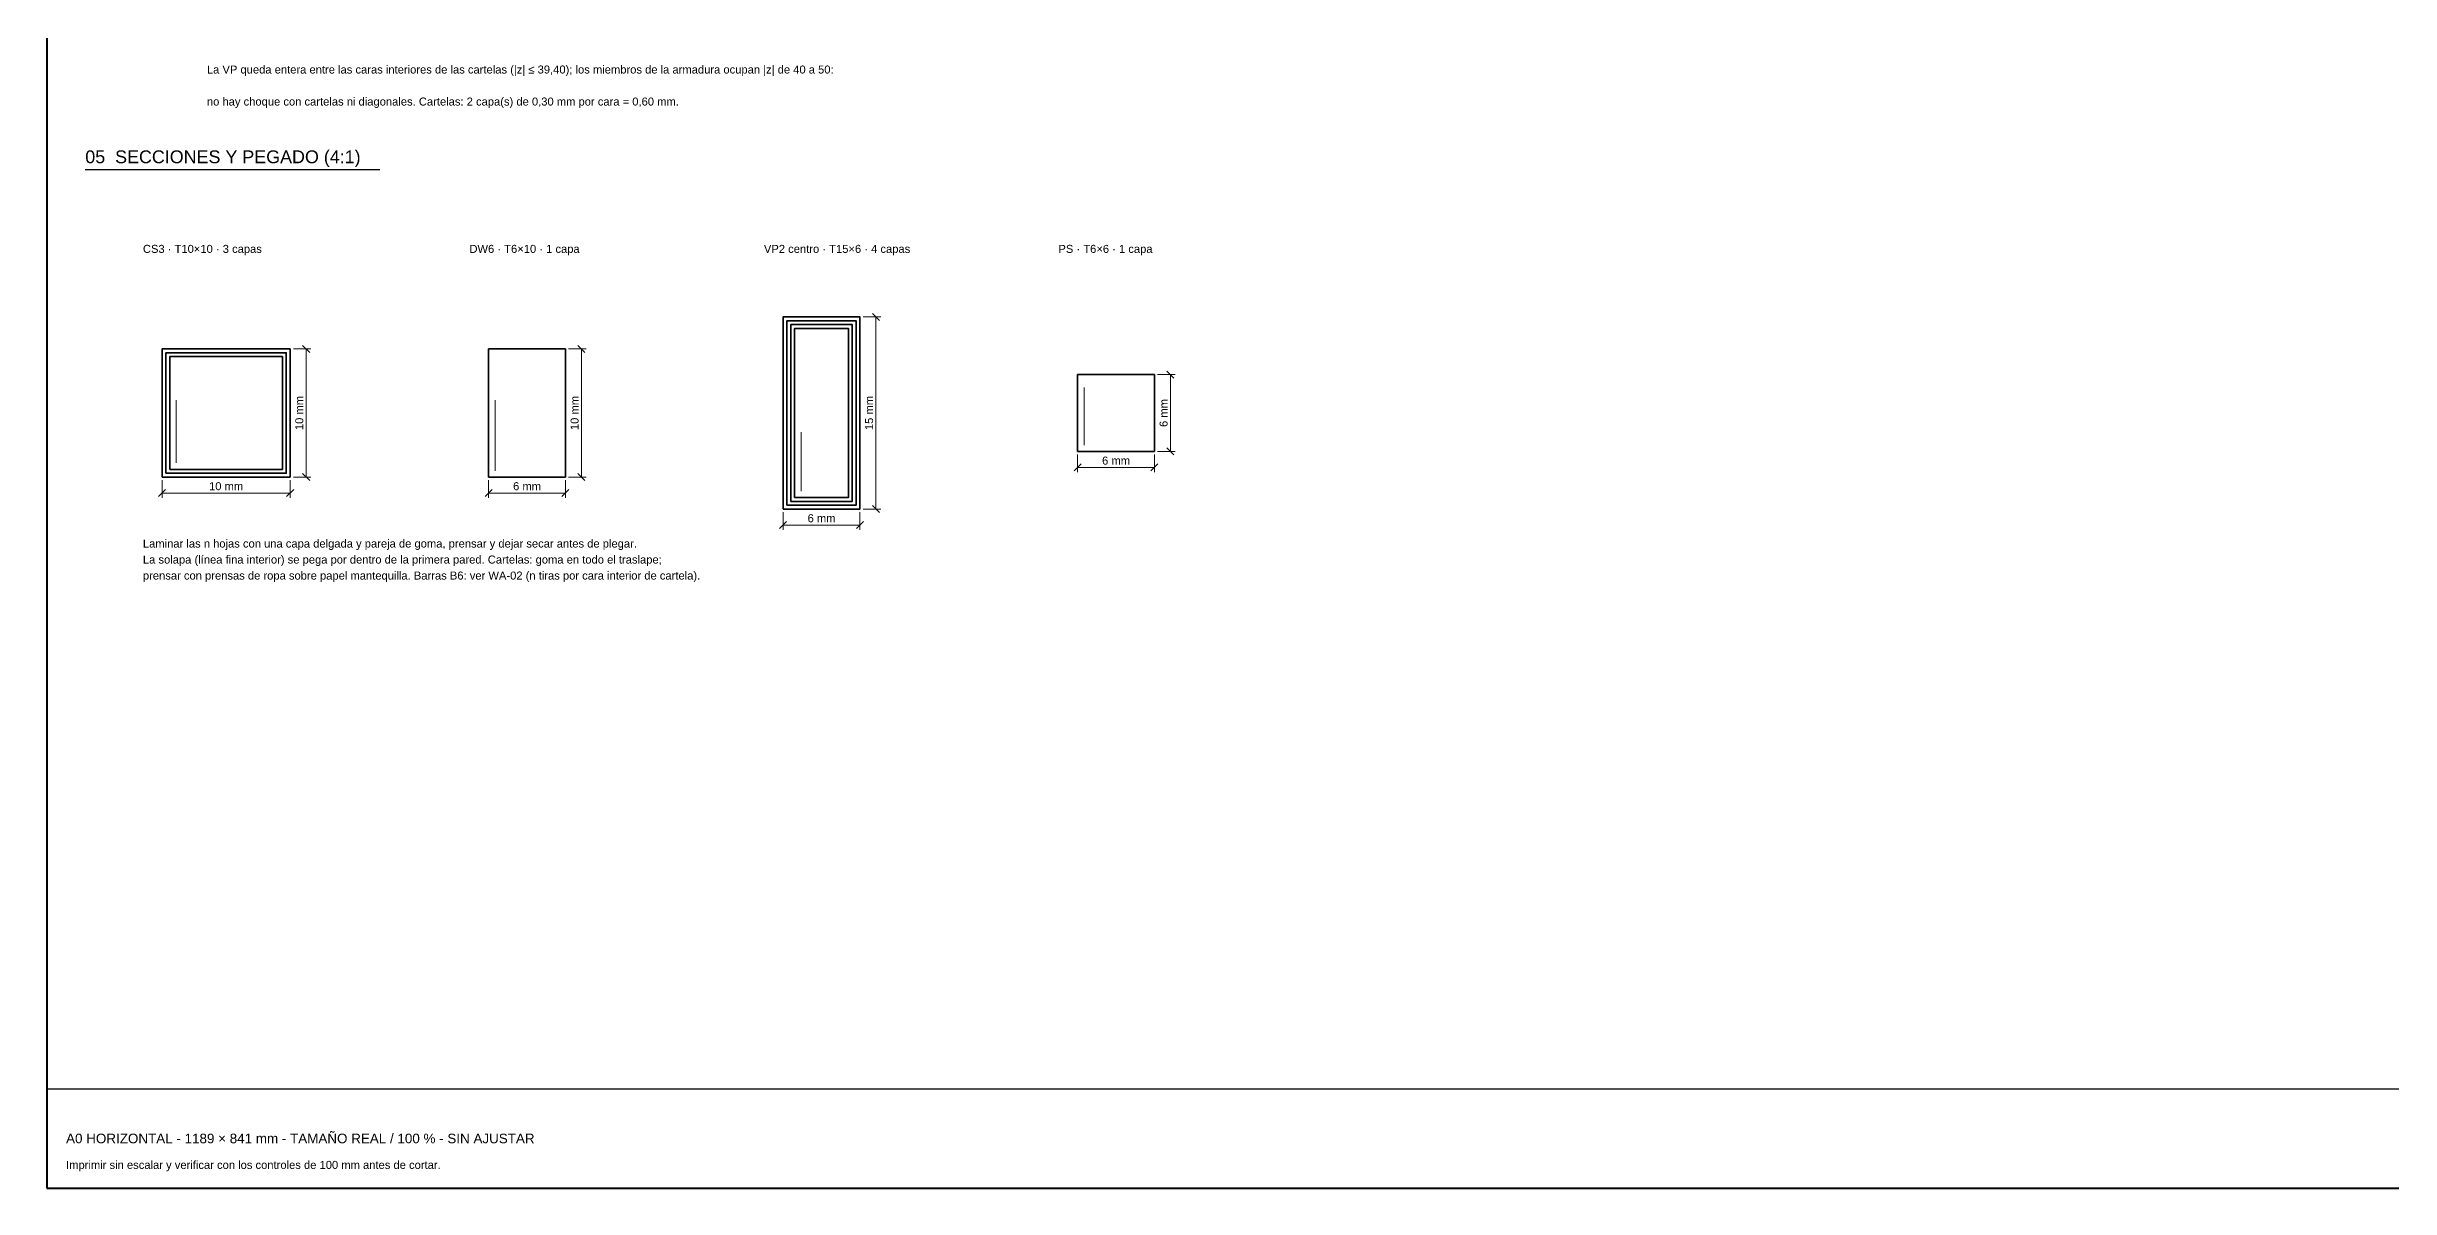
# Model space of a CAD drawing. Header units: millimetres. Extents: x 10 to 1179, y 10 to 831.
# Drawn here: x 10 to 742, y 10 to 366 of the extents above; entities that cross this region are included whole.
import ezdxf

# ---------------------------------------------------------------- set-up
doc = ezdxf.new("R2010")
doc.units = ezdxf.units.MM
for name, color, linetype, lineweight in [('CAJETIN', 7, 'CONTINUOUS', 30), ('COTA', 7, 'CONTINUOUS', 13), ('MARCO', 7, 'CONTINUOUS', 40), ('TEXTO', 7, 'CONTINUOUS', 18), ('VISTA', 7, 'CONTINUOUS', 35), ('VISTA_FINA', 7, 'CONTINUOUS', 18)]:
    doc.layers.add(name, color=color, linetype=linetype, lineweight=lineweight)
doc.styles.add('PLANO', font='arial.ttf')

msp = doc.modelspace()

# ---------------------------------------------------------------- linework, layer by layer
at = {"layer": 'CAJETIN'}
for p, q in [((22, 328), (114, 328)), ((10, 41), (850, 41))]:
    msp.add_line(p, q, dxfattribs=at)
at = {"layer": 'COTA'}
for p, q in [((265, 282), (270.5, 282)), ((270.1, 280.9), (267.9, 283.1)), ((269, 222), (269, 282)), ((87, 272), (92.5, 272)), ((92.1, 270.9), (89.9, 273.1)), ((91, 232), (91, 272)), ((173, 272), (178.5, 272)), ((178.1, 270.9), (175.9, 273.1)), ((177, 232), (177, 272)), ((357, 264), (362.5, 264)), ((362.1, 262.9), (359.9, 265.1)), ((361, 240), (361, 264)), ((330.9, 233.9), (333.1, 236.1)), ((332, 239), (332, 233.5)), ((332, 235), (356, 235)), ((354.9, 233.9), (357.1, 236.1)), ((356, 239), (356, 233.5)), ((357, 240), (362.5, 240)), ((362.1, 238.9), (359.9, 241.1)), ((44.9, 225.9), (47.1, 228.1)), ((46, 231), (46, 225.5)), ((46, 227), (86, 227)), ((84.9, 225.9), (87.1, 228.1)), ((86, 231), (86, 225.5)), ((87, 232), (92.5, 232)), ((92.1, 230.9), (89.9, 233.1)), ((146.9, 225.9), (149.1, 228.1)), ((148, 231), (148, 225.5)), ((148, 227), (172, 227)), ((170.9, 225.9), (173.1, 228.1)), ((172, 231), (172, 225.5)), ((173, 232), (178.5, 232)), ((178.1, 230.9), (175.9, 233.1)), ((240, 221), (240, 215.5)), ((264, 221), (264, 215.5)), ((265, 222), (270.5, 222)), ((270.1, 220.9), (267.9, 223.1)), ((238.9, 215.9), (241.1, 218.1)), ((240, 217), (264, 217)), ((262.9, 215.9), (265.1, 218.1))]:
    msp.add_line(p, q, dxfattribs=at)
at = {"layer": 'MARCO'}
msp.add_lwpolyline([(10, 10), (1179, 10), (1179, 831), (10, 831)], close=True, dxfattribs=at)
at = {"layer": 'VISTA'}
for points in [[(240, 222), (264, 222), (264, 282), (240, 282)], [(241.2, 223.2), (262.8, 223.2), (262.8, 280.8), (241.2, 280.8)], [(242.4, 224.4), (261.6, 224.4), (261.6, 279.6), (242.4, 279.6)], [(243.6, 225.6), (260.4, 225.6), (260.4, 278.4), (243.6, 278.4)], [(46, 232), (86, 232), (86, 272), (46, 272)], [(148, 232), (172, 232), (172, 272), (148, 272)], [(47.2, 233.2), (84.8, 233.2), (84.8, 270.8), (47.2, 270.8)], [(48.4, 234.4), (83.6, 234.4), (83.6, 269.6), (48.4, 269.6)], [(332, 240), (356, 240), (356, 264), (332, 264)]]:
    msp.add_lwpolyline(points, close=True, dxfattribs=at)
at = {"layer": 'VISTA_FINA'}
for p, q in [((334, 242), (334, 260)), ((50.4, 236.4), (50.4, 256)), ((150, 234), (150, 256)), ((245.6, 227.6), (245.6, 246))]:
    msp.add_line(p, q, dxfattribs=at)

# ---------------------------------------------------------------- texts
at = {"layer": 'COTA', "style": 'PLANO'}
for s, p in [('10 mm', (90.1, 246.66)), ('10 mm', (176.1, 246.66)), ('15 mm', (268.1, 246.66)), ('6 mm', (360.1, 247.64))]:
    msp.add_text(s, height=2.5, rotation=90, dxfattribs=at).set_placement(p)
for s, p in [('6 mm', (339.64, 235.9)), ('10 mm', (60.66, 227.9)), ('6 mm', (155.64, 227.9)), ('6 mm', (247.64, 217.9))]:
    msp.add_text(s, height=2.5, dxfattribs=at).set_placement(p)
at = {"layer": 'TEXTO', "style": 'PLANO'}
for s, height, p in [('La VP queda entera entre las caras interiores de las cartelas (|z| ≤ 39,40); los miembros de la armadura ocupan |z| de 40 a 50:', 2.5, (60, 358)), ('no hay choque con cartelas ni diagonales. Cartelas: 2 capa(s) de 0,30 mm por cara = 0,60 mm.', 2.5, (60, 348)), ('05  SECCIONES Y PEGADO (4:1)', 4, (22, 330)), ('CS3 · T10×10 · 3 capas', 2.5, (40, 302)), ('DW6 · T6×10 · 1 capa', 2.5, (142, 302)), ('VP2 centro · T15×6 · 4 capas', 2.5, (234, 302)), ('PS · T6×6 · 1 capa', 2.5, (326, 302)), ('Laminar las n hojas con una capa delgada y pareja de goma, prensar y dejar secar antes de plegar.', 2.5, (40, 210)), ('La solapa (línea fina interior) se pega por dentro de la primera pared. Cartelas: goma en todo el traslape;', 2.5, (40, 205)), ('prensar con prensas de ropa sobre papel mantequilla. Barras B6: ver WA-02 (n tiras por cara interior de cartela).', 2.5, (40, 200)), ('A0 HORIZONTAL - 1189 × 841 mm - TAMAÑO REAL / 100 % - SIN AJUSTAR', 3, (16, 24)), ('Imprimir sin escalar y verificar con los controles de 100 mm antes de cortar.', 2.5, (16, 16))]:
    msp.add_text(s, height=height, dxfattribs=at).set_placement(p)

doc.saveas('drawing.dxf')
